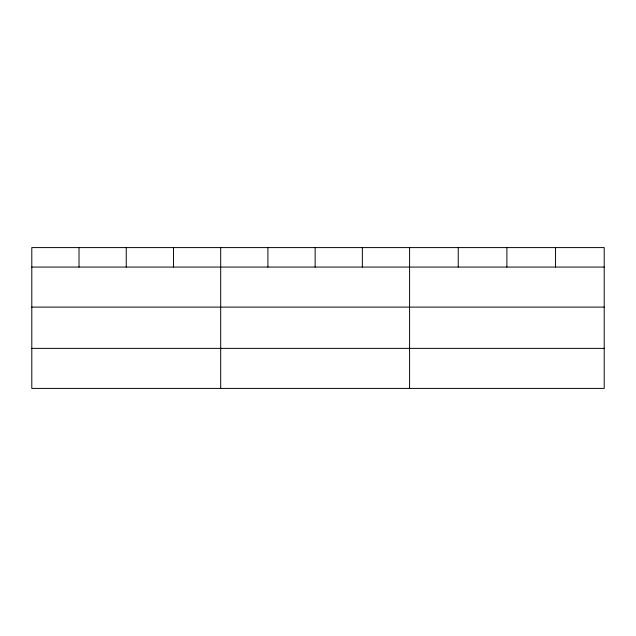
<?xml version="1.0" encoding="UTF-8"?>
<svg xmlns="http://www.w3.org/2000/svg" width="636" height="636" viewBox="0 0 636 636"><rect width="100%" height="100%" fill="white"/><g stroke="black" fill="none" stroke-linecap="round" stroke-linejoin="round"><path stroke-width="0.95" d="M604.2 307.109L604.2 247.587L31.8 247.587L31.8 388.413L604.2 388.413L604.2 307.109L31.8 307.109M31.8 267.064L604.2 267.064M31.8 348.369L604.2 348.369M555.546 247.587L555.546 267.064M506.892 247.587L506.892 267.064M458.238 247.587L458.238 267.064M409.584 247.587L409.584 388.413M362.361 247.587L362.361 267.064M315.138 247.587L315.138 267.064M267.915 247.587L267.915 267.064M220.692 247.587L220.692 388.413M173.469 247.587L173.469 267.064M126.246 247.587L126.246 267.064M79.023 247.587L79.023 267.064"/></g></svg>
